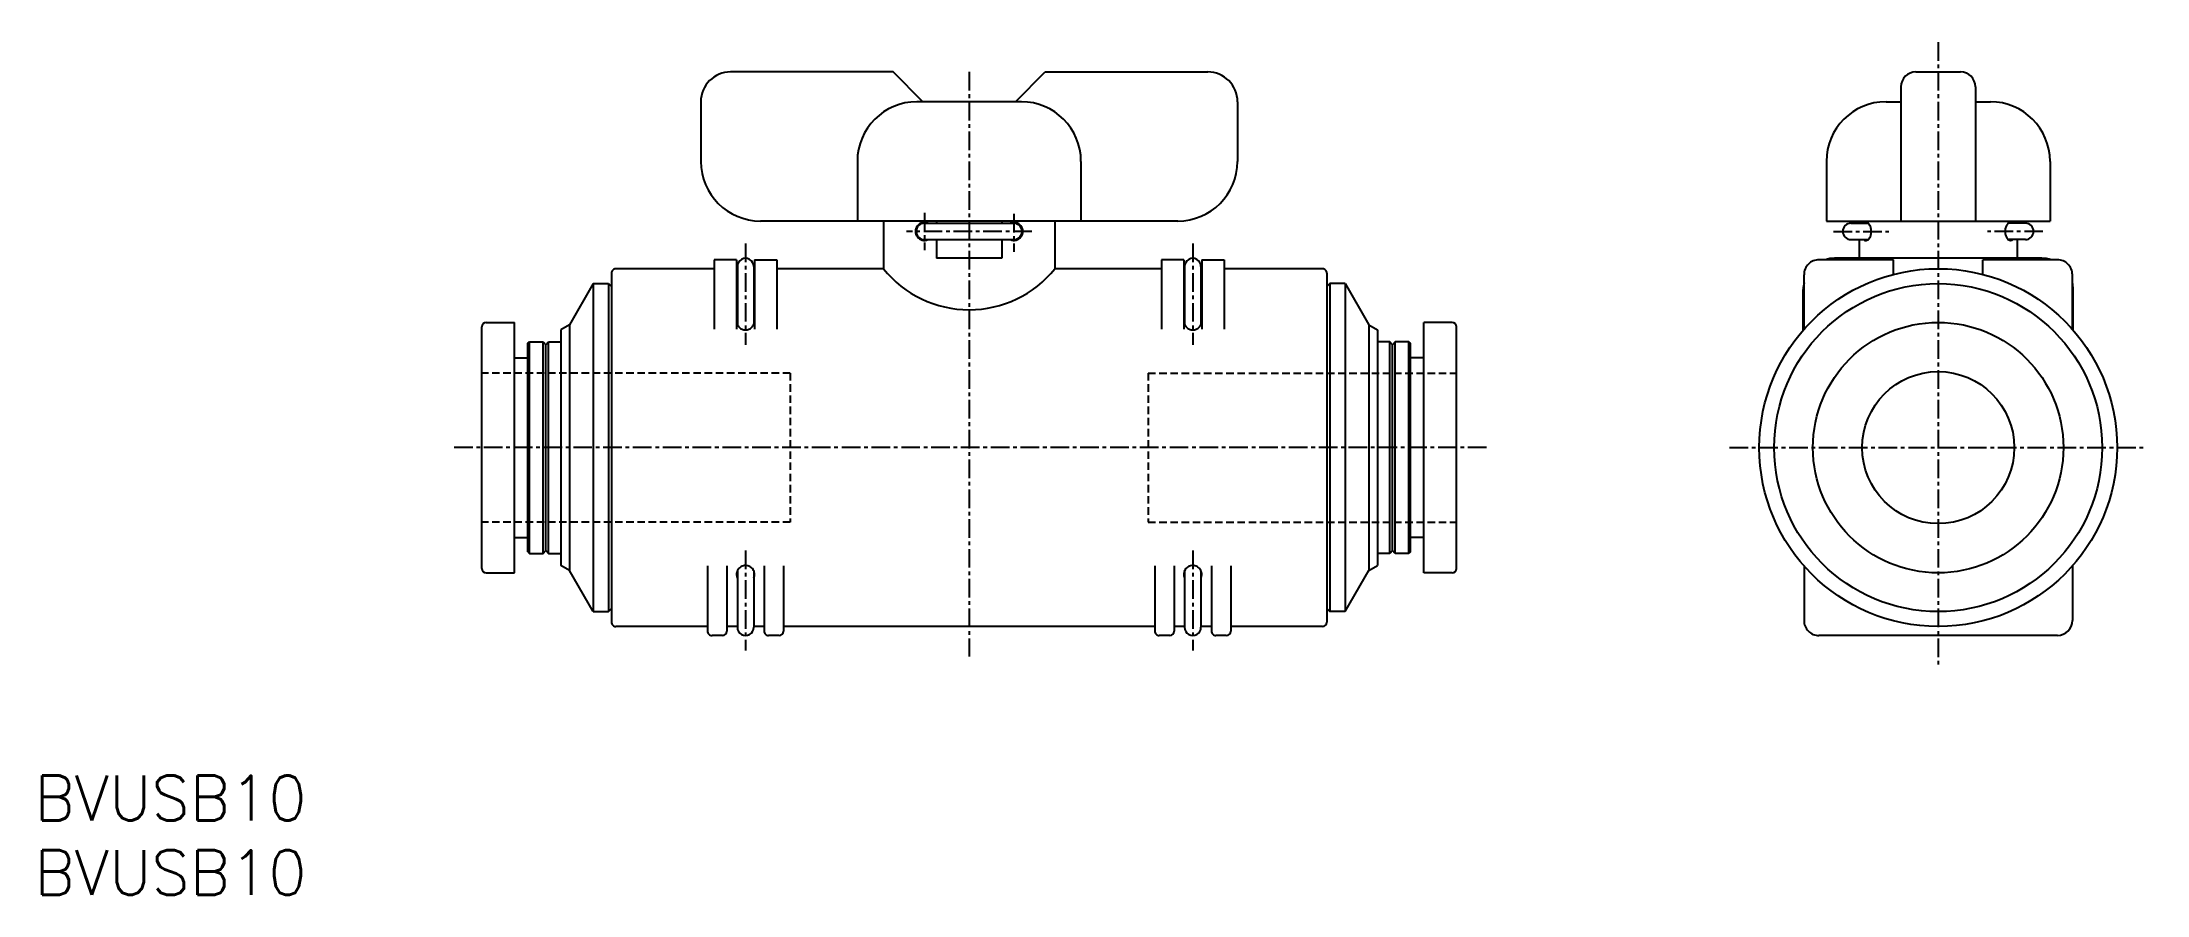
# Model space of a CAD drawing. Extents: x 1 to 142, y 0 to 57.
import ezdxf

# ---------------------------------------------------------------- set-up
doc = ezdxf.new("R2010")
doc.units = 0
doc.linetypes.add('CENTER', pattern=[2, 1.25, -0.25, 0.25, -0.25])
doc.linetypes.add('DASHED', pattern=[0.75, 0.5, -0.25])
doc.layers.get('0').update_dxf_attribs({"linetype": 'CONTINUOUS'})
doc.layers.add('CENTER', color=1, linetype='CENTER')
doc.styles.get("Standard").update_dxf_attribs({"font": 'txt.shx'})

# ---------------------------------------------------------------- blocks, each defined once
blk = doc.blocks.new('*U12')
at = {"color": 7, "linetype": 'CONTINUOUS'}
blk.add_text('BVUSB10', height=3, dxfattribs=at).set_placement((0, 0))
blk = doc.blocks.new('*U13')
at = {"color": 7, "linetype": 'CONTINUOUS'}
blk.add_text('BVUSB10', height=3, dxfattribs=at).set_placement((0, 5))

msp = doc.modelspace()

# ---------------------------------------------------------------- linework, layer by layer
at = {"color": 7, "linetype": 'CONTINUOUS'}
for p, q in [((57.599991, 55.200003), (46.699997, 55.200003)), ((59.599991, 53.200013), (57.599989, 55.200013)), ((65.799999, 53.200003), (67.799991, 55.199993)), ((67.800003, 55.200003), (78.699997, 55.200003)), ((126.199997, 55.200003), (129.199997, 55.200003)), ((125.199997, 54.200003), (125.199997, 45.200003)), ((130.199997, 54.200003), (130.199997, 45.200003)), ((44.699997, 53.200003), (44.699997, 49.200003)), ((66.199997, 53.200003), (59.199997, 53.200003)), ((80.699997, 53.200003), (80.699997, 49.200003)), ((124.199997, 53.200003), (125.199997, 53.200003)), ((130.199997, 53.200003), (131.199997, 53.200003)), ((55.199997, 49.200003), (55.199997, 45.200003)), ((70.199997, 49.200003), (70.199997, 45.200003)), ((120.199997, 49.200003), (120.199997, 45.200003)), ((135.199997, 49.200003), (135.199997, 45.200003)), ((76.699997, 45.200003), (48.699997, 45.200003)), ((56.949997, 45.200003), (56.949997, 42.000003)), ((60.5, 45.200003), (60.5, 45.050003)), ((64.899994, 45.200003), (64.899994, 45.050003)), ((68.449997, 45.200003), (68.449997, 42.000003)), ((120.199997, 45.200003), (135.199997, 45.200003)), ((122.399997, 45.200003), (122.399997, 45.050003)), ((132.999997, 45.200003), (132.999997, 45.050003)), ((59.699997, 45.050003), (65.699997, 45.050003)), ((59.699997, 43.950003), (65.699997, 43.950003)), ((60.5, 43.950003), (60.5, 42.700003)), ((64.899994, 43.950003), (64.899994, 42.700003)), ((121.850007, 45.050003), (122.993807, 45.050003)), ((121.850007, 43.950003), (122.993807, 43.950003)), ((122.399997, 43.950003), (122.399997, 42.700003)), ((133.549987, 45.050003), (132.406187, 45.050003)), ((133.549987, 43.950003), (132.406187, 43.950003)), ((132.999997, 43.950003), (132.999997, 42.700003)), ((45.599991, 42.600003), (45.599991, 37.937253)), ((47.099991, 42.600003), (45.599991, 42.600003)), ((47.099991, 42.600003), (47.099991, 37.937253)), ((48.300003, 42.600003), (48.300003, 37.937253)), ((48.300003, 42.600003), (49.800003, 42.600003)), ((49.800003, 42.600003), (49.800003, 37.937253)), ((64.899994, 42.700003), (60.5, 42.700003)), ((75.599991, 42.600003), (75.599991, 37.937253)), ((77.099991, 42.600003), (75.599991, 42.600003)), ((77.099991, 42.600003), (77.099991, 37.937253)), ((78.300003, 42.600003), (78.300003, 37.937253)), ((78.300003, 42.600003), (79.800003, 42.600003)), ((79.800003, 42.600003), (79.800003, 37.937253)), ((124.699997, 42.600013), (119.699997, 42.600013)), ((134.649997, 42.700013), (120.749997, 42.700013)), ((124.699997, 41.618953), (124.699997, 42.600013)), ((135.699997, 42.600013), (130.699997, 42.600013)), ((130.699997, 41.618953), (130.699997, 42.600013)), ((37.489777, 41.000003), (35.899995, 38.246413)), ((37.489783, 41.000003), (37.489783, 19.000003)), ((37.489783, 41.000003), (38.499993, 41.000003)), ((38.499993, 41.000003), (38.499993, 19.000003)), ((38.499997, 41.000003), (38.699994, 40.800003)), ((38.699994, 41.700003), (38.699994, 18.300006)), ((45.599999, 42.000003), (38.999993, 42.000003)), ((47.149994, 41.600003), (47.099991, 41.600003)), ((47.149994, 42.150003), (47.149994, 38.260203)), ((48.25, 42.150003), (48.25, 38.260203)), ((48.300003, 41.600003), (48.25, 41.600003)), ((56.949997, 42.000003), (49.799999, 42.000003)), ((75.599991, 42.000003), (68.449997, 42.000003)), ((77.149994, 41.600003), (77.099991, 41.600003)), ((77.149994, 42.150003), (77.149994, 38.260203)), ((78.25, 42.150003), (78.25, 38.260203)), ((78.300003, 41.600003), (78.25, 41.600003)), ((86.399989, 42.000003), (79.800003, 42.000003)), ((86.899997, 41.000013), (86.699988, 40.800003)), ((86.699992, 41.700003), (86.699992, 18.300006)), ((87.910205, 41.000003), (86.899989, 41.000003)), ((86.899989, 41.000003), (86.899989, 19.000003)), ((87.910205, 41.000003), (87.910205, 19.000003)), ((87.91021, 41.000003), (89.499997, 38.246413)), ((118.699997, 37.937253), (118.699997, 41.600013)), ((136.699997, 37.937253), (136.699997, 41.600013)), ((118.649997, 37.880193), (118.649997, 40.600013)), ((136.749997, 37.880203), (136.749997, 40.604403)), ((30.299997, 38.399993), (32.199996, 38.399993)), ((32.199996, 21.600001), (32.199996, 38.399993)), ((35.899993, 38.246413), (35.299994, 37.900003)), ((35.899997, 38.246413), (35.899997, 21.753589)), ((89.499995, 38.246413), (89.499995, 21.753589)), ((89.499995, 38.246413), (90.099995, 37.900003)), ((93.199992, 21.600001), (93.199992, 38.399993)), ((95.099997, 38.399993), (93.199992, 38.399993)), ((29.999997, 21.900001), (29.999997, 38.099993)), ((33.099996, 37.000003), (33.199994, 37.100003)), ((33.099996, 23.000003), (33.099996, 37.000003)), ((33.199996, 37.100003), (34.124995, 37.100003)), ((33.199996, 22.899997), (33.199996, 37.100003)), ((34.124995, 22.899997), (34.124995, 37.100003)), ((34.124997, 37.100003), (34.299998, 36.900003)), ((34.299996, 36.900003), (34.474996, 37.100003)), ((34.299996, 23.100001), (34.299996, 36.899993)), ((34.474996, 37.100003), (35.299996, 37.100003)), ((34.474996, 22.899997), (34.474996, 37.100003)), ((35.299996, 37.899993), (35.299996, 22.100001)), ((90.099994, 37.899993), (90.099994, 22.100001)), ((90.92499, 37.100003), (90.099994, 37.100003)), ((90.92499, 22.899997), (90.92499, 37.100003)), ((91.099994, 36.900003), (90.924992, 37.100003)), ((91.099994, 23.100001), (91.099994, 36.899993)), ((91.274995, 37.100003), (91.099999, 36.900003)), ((91.274997, 22.899997), (91.274997, 37.100003)), ((92.199992, 37.100003), (91.274997, 37.100003)), ((92.199992, 22.899997), (92.199992, 37.100003)), ((92.299996, 37.000003), (92.199996, 37.100003)), ((92.29999, 23.000003), (92.29999, 37.000003)), ((95.399997, 21.900001), (95.399997, 38.099993)), ((32.199996, 36.024993), (33.099996, 36.024993)), ((93.199992, 36.024993), (92.29999, 36.024993)), ((32.199996, 23.975001), (33.099996, 23.975001)), ((33.099997, 23.000001), (33.2, 22.9)), ((33.199996, 22.899997), (34.124995, 22.899997)), ((34.124995, 22.899998), (34.299996, 23.099999)), ((34.299998, 23.100001), (34.474996, 22.900003)), ((34.474996, 22.899997), (35.299996, 22.899997)), ((90.92499, 22.899997), (90.099994, 22.899997)), ((91.099997, 23.100005), (90.924992, 22.899999)), ((91.274998, 22.900005), (91.099999, 23.100004)), ((92.199992, 22.899997), (91.274997, 22.899997)), ((92.29999, 22.999995), (92.199992, 22.899997)), ((93.199992, 23.975001), (92.29999, 23.975001)), ((30.299997, 21.600001), (32.199996, 21.600001)), ((35.899993, 21.753589), (35.299991, 22.100001)), ((37.489781, 19.000001), (35.899995, 21.753592)), ((45.149998, 22.062749), (45.149998, 17.700003)), ((46.449997, 22.062749), (46.449997, 17.700003)), ((47.149998, 21.739807), (47.149998, 17.950003)), ((48.249996, 21.739808), (48.249996, 17.950003)), ((48.949997, 22.062749), (48.949997, 17.700003)), ((50.249996, 22.062749), (50.249996, 17.700003)), ((75.149998, 22.062749), (75.149998, 17.700003)), ((76.449997, 22.062749), (76.449997, 17.700003)), ((77.149998, 21.739807), (77.149998, 17.950003)), ((78.249996, 21.739808), (78.249996, 17.950003)), ((78.949997, 22.062749), (78.949997, 17.700003)), ((80.249996, 22.062749), (80.249996, 17.700003)), ((87.910207, 19.000001), (89.499993, 21.753593)), ((89.499993, 21.753589), (90.099997, 22.100002)), ((95.099997, 21.600001), (93.199992, 21.600001)), ((118.699997, 22.062749), (118.699997, 18.400003)), ((136.699997, 22.062749), (136.699997, 18.400003)), ((37.489783, 19.000003), (38.499993, 19.000003)), ((38.499989, 19.000002), (38.699992, 19.200004)), ((86.699992, 19.200002), (86.899991, 19.000002)), ((87.910205, 19.000003), (86.899989, 19.000003)), ((45.149998, 18.000003), (38.999993, 18.000003)), ((46.149998, 17.400003), (45.449997, 17.400003)), ((47.149998, 18.000003), (46.449997, 18.000003)), ((48.949997, 18.000003), (48.249996, 18.000003)), ((49.949997, 17.400003), (49.249996, 17.400003)), ((75.149998, 18.000003), (50.249996, 18.000003)), ((76.149998, 17.400003), (75.449997, 17.400003)), ((77.149998, 18.000003), (76.449997, 18.000003)), ((78.949997, 18.000003), (78.249996, 18.000003)), ((79.949997, 17.400003), (79.249996, 17.400003)), ((86.399989, 18.000003), (80.249996, 18.000003)), ((135.699997, 17.400003), (119.699997, 17.400003))]:
    msp.add_line(p, q, dxfattribs=at)
at = {"color": 3, "linetype": 'DASHED'}
for p, q in [((50.699997, 35.000003), (29.999997, 35.000003)), ((50.699997, 35.000003), (50.699997, 25.000003)), ((74.699997, 35.000003), (95.399997, 35.000003)), ((74.699997, 35.000003), (74.699997, 25.000003)), ((50.699997, 25.000003), (29.999997, 25.000003)), ((74.699997, 25.000003), (95.399997, 25.000003))]:
    msp.add_line(p, q, dxfattribs=at)
at = {"color": 7, "linetype": 'CONTINUOUS'}
for points in [[(122.697787, 43.949753, 0.10894981), (122.804157, 43.903763, 0.12500512), (122.918287, 43.911643, 0.097907625), (123.017667, 43.968503, 0.06680515), (123.094277, 44.054913, 0.048086297), (123.149807, 44.156893, 0.038127922), (123.187487, 44.267663, 0.032622063), (123.209177, 44.382053, 0.030780555), (123.216417, 44.500003, 0.030261157), (123.209417, 44.616013, 0.032544356), (123.187987, 44.730393, 0.037874786), (123.150727, 44.840963, 0.048198961), (123.095127, 44.943853, 0.067494518), (123.017717, 45.031463, 0.099587856), (122.916727, 45.088863, 0.12629126), (122.801497, 45.095743, 0.10718563), (122.696557, 45.049393)], [(132.702207, 45.050253, 0.1089498), (132.595837, 45.096243, 0.12500512), (132.481707, 45.088363, 0.097907631), (132.382327, 45.031503, 0.066805154), (132.305717, 44.945093, 0.048086299), (132.250187, 44.843113, 0.038127923), (132.212507, 44.732343, 0.032622064), (132.190817, 44.617953, 0.030780561), (132.183577, 44.500003, 0.030261157), (132.190577, 44.383993, 0.032544356), (132.212007, 44.269613, 0.037874786), (132.249267, 44.159043, 0.048198961), (132.304867, 44.056153, 0.067494518), (132.382277, 43.968543, 0.099587856), (132.483267, 43.911143, 0.12629126), (132.598497, 43.904263, 0.10718563), (132.703437, 43.950613)], [(47.099991, 38.500003, 0.048919107), (47.111423, 38.383443, 0.048893391), (47.145259, 38.271373, 0.049369744), (47.200845, 38.167063, 0.049123169), (47.275384, 38.076083, 0.049134524), (47.366261, 38.001383, 0.049146341), (47.469995, 37.945843, 0.049149105), (47.582582, 37.911603, 0.049279431), (47.699997, 37.900003, 0.048917372), (47.816562, 37.911433, 0.048892092), (47.928629, 37.945273, 0.049368919), (48.032943, 38.000853, 0.049122789), (48.123919, 38.075393, 0.049134903), (48.198622, 38.166273, 0.049147413), (48.254168, 38.270003, 0.049150684), (48.288402, 38.382593, 0.049280641), (48.300003, 38.500003)], [(77.099991, 38.500003, 0.048919107), (77.111423, 38.383443, 0.048893391), (77.145259, 38.271373, 0.049369744), (77.200845, 38.167063, 0.049123169), (77.275384, 38.076083, 0.049134524), (77.366261, 38.001383, 0.049146341), (77.469995, 37.945843, 0.049149105), (77.582582, 37.911603, 0.049279431), (77.699997, 37.900003, 0.048917372), (77.816562, 37.911433, 0.048892092), (77.928629, 37.945273, 0.049368919), (78.032943, 38.000853, 0.049122789), (78.123919, 38.075393, 0.049134903), (78.198622, 38.166273, 0.049147413), (78.254168, 38.270003, 0.049150684), (78.288402, 38.382593, 0.049280641), (78.300003, 38.500003)], [(48.249985, 21.26017, 0.062048939), (48.292018, 21.402438, 0.062106121), (48.297849, 21.550805, 0.061936328), (48.2672, 21.695673, 0.062056922), (48.201847, 21.828864, 0.062012411), (48.105887, 21.941876, 0.062035188), (47.985096, 22.027936, 0.062049564), (47.846847, 22.081747, 0.061891156), (47.699997, 22.099994, 0.06180826), (47.553339, 22.081795, 0.062279607), (47.414589, 22.027769, 0.062006402), (47.293898, 21.941685, 0.062027732), (47.197972, 21.828597, 0.062050617), (47.132695, 21.695385, 0.062044152), (47.102098, 21.550244, 0.061820555), (47.107957, 21.402557, 0.061755641), (47.149681, 21.260924)], [(78.249985, 21.26017, 0.062048939), (78.292018, 21.402438, 0.06210612), (78.297849, 21.550805, 0.061936327), (78.2672, 21.695673, 0.062056921), (78.201847, 21.828864, 0.06201241), (78.105887, 21.941876, 0.062035188), (77.985095, 22.027936, 0.062049564), (77.846847, 22.081747, 0.061891149), (77.699997, 22.099994, 0.06180826), (77.553339, 22.081795, 0.062279607), (77.414589, 22.027769, 0.062006401), (77.293898, 21.941685, 0.062027732), (77.197972, 21.828597, 0.062050617), (77.132695, 21.695385, 0.062044151), (77.102098, 21.550244, 0.061820554), (77.107957, 21.402557, 0.061755641), (77.149681, 21.260924)]]:
    msp.add_lwpolyline(points, format="xyb", dxfattribs=at)
for radius in [12, 11, 8.4, 5.1]:
    msp.add_circle((127.699997, 30.000003), radius, dxfattribs=at)
for centre, radius, start, end in [((46.699997, 53.200003), 2, 89.999982, 179.99996), ((78.699997, 53.200003), 2, 0, 89.999982), ((126.199997, 54.200003), 1, 89.999982, 179.99996), ((129.199997, 54.200003), 1, 0, 89.999982), ((59.199997, 49.200003), 4, 89.999982, 179.99996), ((66.199997, 49.200003), 4, 0, 89.999982), ((124.199997, 49.200003), 4, 89.999982, 179.99996), ((131.199997, 49.200003), 4, 0, 89.999982), ((48.699997, 49.200003), 4, 179.99996, 269.99995), ((76.699997, 49.200003), 4, 270.00002, 0), ((59.699997, 44.500003), 0.6, 66.444258, 293.55648), ((59.699997, 44.500003), 0.55, 90.000003, 270), ((65.699997, 44.500003), 0.6, 246.44353, 113.55574), ((65.699997, 44.500003), 0.55, 270, 90.000003), ((121.850007, 44.500003), 0.550003, 90.000003, 270), ((133.549987, 44.500003), 0.550003, 270, 89.999996), ((47.699997, 42.150003), 0.550003, 0, 180.00001), ((77.699997, 42.150003), 0.550003, 0, 180.00001), ((119.699997, 41.600013), 1, 89.999989, 180.00001), ((120.749997, 40.600013), 2.1, 89.999989, 107.75333), ((134.649997, 40.600013), 2.1, 72.246661, 90.000003), ((135.699997, 41.600013), 1, 0.0000025, 90.000003), ((38.999993, 41.700003), 0.3, 90.000003, 180.00001), ((62.699997, 46.636363), 7.386363, 218.88007, 321.11993), ((86.399989, 41.700003), 0.3, 0, 90.000003), ((120.749997, 40.600013), 2.1, 167.47209, 179.88037), ((134.649997, 40.600013), 2.1, 0.11963327, 12.527908), ((30.299997, 38.099993), 0.3, 90, 180), ((95.099997, 38.099993), 0.3, 0, 90), ((30.299997, 21.900001), 0.3, 180, 270), ((95.099997, 21.900001), 0.3, 270, 0), ((119.699997, 18.400003), 1, 179.99999, 270), ((135.699997, 18.400003), 1, 270, 0), ((38.999993, 18.300006), 0.3, 179.99999, 270), ((45.449997, 17.700003), 0.3, 179.99999, 270), ((46.149998, 17.700003), 0.3, 270, 0), ((47.699997, 17.950003), 0.55, 179.99999, 0.00001002), ((49.249996, 17.700003), 0.3, 179.99999, 270), ((49.949997, 17.700003), 0.3, 270, 0), ((75.449997, 17.700003), 0.3, 179.99999, 270), ((76.149998, 17.700003), 0.3, 270, 0), ((77.699997, 17.950003), 0.55, 179.99999, 0.00001002), ((79.249996, 17.700003), 0.3, 179.99999, 270), ((79.949997, 17.700003), 0.3, 270, 0), ((86.399989, 18.300006), 0.3, 270, 0)]:
    msp.add_arc(centre, radius, start, end, dxfattribs=at)
at = {"layer": 'CENTER', "color": 1, "linetype": 'CENTER'}
for p, q in [((127.699997, 57.200003), (127.699997, 15.400003)), ((62.699997, 55.200003), (62.699997, 16.000003)), ((59.699997, 45.748073), (59.699997, 43.247273)), ((65.699997, 45.689463), (65.699997, 43.130043)), ((66.899994, 44.500003), (58.5, 44.500003)), ((120.670227, 44.500003), (124.399997, 44.500003)), ((134.729767, 44.500003), (130.999997, 44.500003)), ((47.699997, 43.700003), (47.699997, 36.900003)), ((77.699997, 43.700003), (77.699997, 36.900003)), ((97.399997, 30.000003), (27.999997, 30.000003)), ((113.699997, 30.000003), (141.699997, 30.000003)), ((47.699997, 23.099994), (47.699997, 16.400003)), ((77.699997, 23.099994), (77.699997, 16.400003))]:
    msp.add_line(p, q, dxfattribs=at)

# ---------------------------------------------------------------- block references
at = {"color": 7, "linetype": 'CONTINUOUS'}
for name in ['*U13', '*U12']:
    msp.add_blockref(name, (0, 0), dxfattribs=at)

doc.saveas('drawing.dxf')
